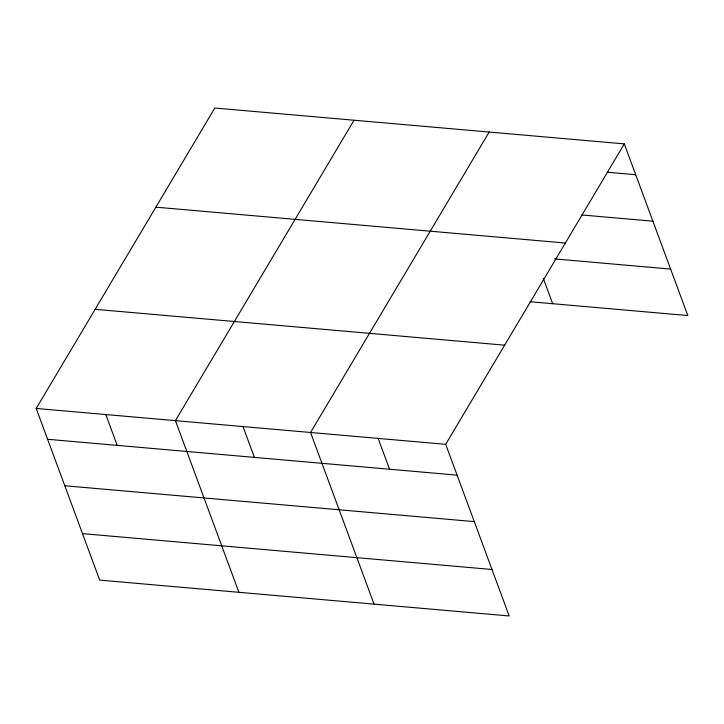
<?xml version="1.0" encoding="UTF-8"?>
<svg xmlns="http://www.w3.org/2000/svg" width="724" height="724" viewBox="0 0 724 724"><rect width="100%" height="100%" fill="white"/><g stroke="black" fill="none" stroke-linecap="round" stroke-linejoin="round"><path stroke-width="1.09" d="M624.305 143.886L445.685 444.319L509.189 615.97L99.695 580.114L36.2 408.454L214.811 108.03L624.305 143.886L687.8 315.546L530.149 301.736M354.036 120.22L175.425 420.653L238.92 592.304M489.171 132.058L310.56 432.481L374.055 604.142M607.554 172.249L635.708 174.719M581.951 214.974L652.894 221.191M155.868 207.164L565.363 243.029M554.62 258.911L670.605 269.075M95.143 309.311L504.628 345.176M36.2 408.454L445.685 444.319M47.603 439.278L457.097 475.143M64.798 485.759L474.283 521.615M82.509 533.633L491.994 569.498M543.29 278.36L552.665 303.709M378.127 438.4L389.53 469.224M242.993 426.563L254.396 457.396M105.813 414.553L117.216 445.378"/></g></svg>
